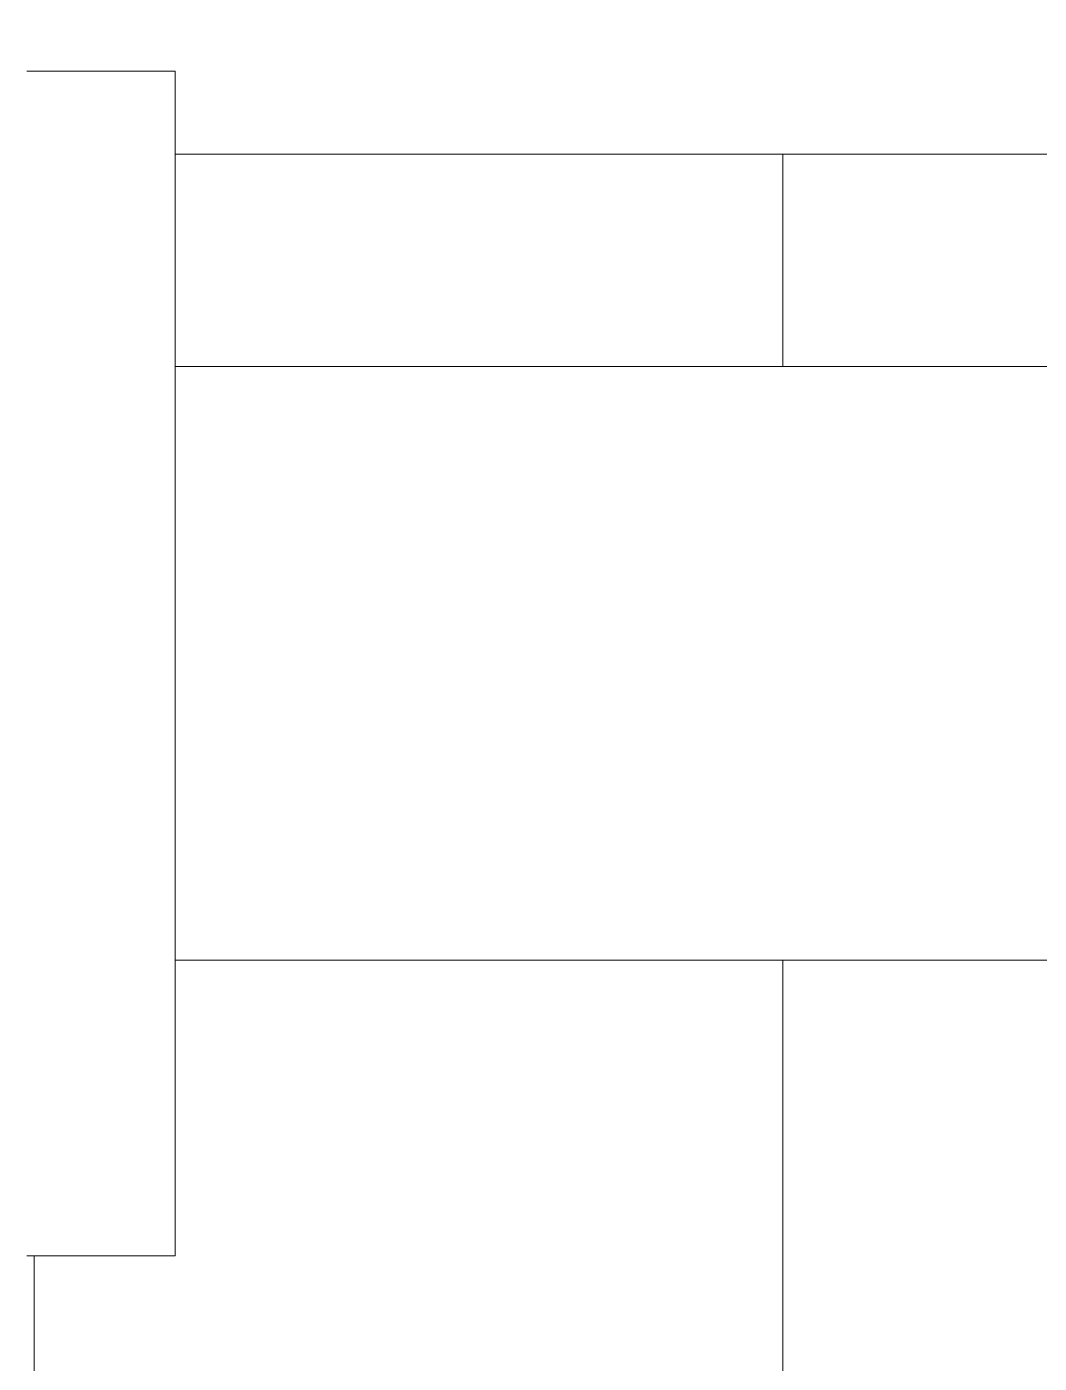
# Model space of a CAD drawing. Header units: millimetres. Extents: x -48147 to 1422273, y -494195 to 18123.
# Drawn here: x 1399479.93 to 1399514.04, y -488538.6 to -488493.59 of the extents above; entities that cross this region are included whole.
import ezdxf

# ---------------------------------------------------------------- set-up
doc = ezdxf.new("R2010")
doc.units = ezdxf.units.MM
doc.header["$MEASUREMENT"] = 0
doc.linetypes.add('Wipeout_Contour', pattern=[1000, 0, -1000])
doc.layers.add('New_A-25-M_Wall_Int', color=7, linetype='Continuous')
doc.layers.add('New_A-35-M_FFE_Sanitary', color=7, linetype='Continuous')
doc.layers.add('New_A-35-M_FFE_Sanitary_Pen_No__74', color=7, linetype='Continuous', lineweight=20, true_color=0x606060)
doc.layers.add('New_A-35-M_FFE_Sanitary_Pen_No__75', color=7, linetype='Continuous', lineweight=20, true_color=0x606060)

# ---------------------------------------------------------------- blocks, each defined once
blk = doc.blocks.new('Section Elem_242_2', base_point=(1383917.507, -489195.031))
at = {"color": 254, "linetype": 'Wipeout_Contour', "lineweight": 0, "ltscale": 134906960.8636617}
blk.add_wipeout([(1399480.183, -488534.975), (1399479.932, -488534.975), (1399479.932, -489195.031), (1399555.116, -489195.031), (1399555.116, -489061.874), (1399536.462, -489051.324), (1399534.816, -489069.331), (1399498.816, -489069.331), (1399498.816, -488865.031), (1399708.83, -488865.031), (1399708.83, -488890.031), (1399706.042, -488890.031), (1399706.042, -488892.031), (1399708.83, -488892.031), (1399708.83, -489195.031), (1400014.759, -489195.031), (1400014.759, -487095.031), (1401015.771, -487095.031), (1401015.002, -487089.186), (1401015.002, -487078.531), (1401034.967, -487078.531), (1401034.967, -487087.876), (1401035.39, -487091.097), (1401036.379, -487093.488), (1401037.952, -487095.541), (1401040.001, -487097.117), (1401042.388, -487098.107), (1401045.604, -487098.531), (1401048.407, -487098.531), (1401048.407, -486795.031), (1401290.582, -486795.031), (1401290.582, -486595.031), (1400696.25, -486595.031), (1399587.275, -486980.132), (1399587.275, -487005.331), (1399589.47, -487010.705), (1399594.768, -487012.931), (1399656.294, -487012.931), (1399656.294, -487021.531), (1399479.932, -487021.531), (1399479.932, -487775.254), (1399485.329, -487775.254), (1399485.329, -487785.033), (1399490.891, -487785.033), (1399503.694, -487786.475), (1399516.389, -487790.917), (1399527.777, -487798.073), (1399537.287, -487807.583), (1399544.443, -487818.971), (1399548.885, -487831.666), (1399550.328, -487844.47), (1399550.328, -488345.592), (1399548.885, -488358.396), (1399544.443, -488371.091), (1399537.287, -488382.479), (1399527.777, -488391.989), (1399516.389, -488399.145), (1399503.694, -488403.587), (1399490.891, -488405.029), (1399485.329, -488405.029), (1399485.329, -488415.031), (1399479.932, -488415.031), (1399479.932, -488455.031), (1399779.962, -488455.031), (1399779.962, -488497.888), (1399764.164, -488497.888), (1399732.569, -488555.031), (1399669.379, -488612.174), (1399606.189, -488640.745), (1399593.531, -488647.888), (1399593.696, -488647.888), (1399593.696, -488649.317), (1399593.531, -488649.317), (1399593.531, -488655.031), (1399555.658, -488655.031), (1399555.658, -488647.888), (1399543, -488640.745), (1399543, -488612.174), (1399505.469, -488612.174), (1399505.467, -488619.317), (1399505.457, -488612.174), (1399505.457, -488623.378), (1399505.456, -488612.174), (1399505.44, -488612.174), (1399505.44, -488626.46), (1399505.424, -488621.799), (1399505.435, -488626.46), (1399480.22, -488626.46), (1399480.203, -488619.317), (1399480.189, -488583.602), (1399480.185, -488555.031)], dxfattribs=at).dxf.layer = 'New_A-25-M_Wall_Int'
blk = doc.blocks.new('Section Elem_460_2', base_point=(1383917.507, -489195.031))
at = {"color": 254, "linetype": 'Wipeout_Contour', "lineweight": 0, "ltscale": 7411518.576295589}
blk.add_wipeout([(1399484.932, -488497.888), (1399484.932, -488505.033), (1399501.019, -488505.033), (1399505.396, -488505.033), (1399505.395, -488497.888)], dxfattribs=at).dxf.layer = 'New_A-35-M_FFE_Sanitary'
at = {"color": 254, "linetype": 'Wipeout_Contour', "lineweight": 0, "ltscale": 10376174.79323039}
blk.add_wipeout([(1399480.183, -488534.975), (1399480.185, -488555.031), (1399505.4, -488555.031), (1399505.398, -488525.03), (1399501.097, -488525.03), (1399484.932, -488525.03), (1399484.932, -488534.975)], dxfattribs=at).dxf.layer = 'New_A-35-M_FFE_Sanitary'
at = {"layer": 'New_A-35-M_FFE_Sanitary_Pen_No__75', "linetype": 'Continuous'}
blk.add_line((1399480.183, -488534.975), (1399480.185, -488555.031), dxfattribs=at)
at = {"color": 254, "linetype": 'Wipeout_Contour', "lineweight": 0, "ltscale": 5929248.285852031}
blk.add_wipeout([(1399505.395, -488497.888), (1399505.396, -488505.033), (1399505.408, -488505.033), (1399505.409, -488497.888)], dxfattribs=at).dxf.layer = 'New_A-35-M_FFE_Sanitary'
at = {"color": 254, "linetype": 'Wipeout_Contour', "lineweight": 0, "ltscale": 47435204.30430929}
blk.add_wipeout([(1399505.15, -488611.728), (1399505.15, -488612.174), (1399561.608, -488612.174), (1399561.608, -488497.888), (1399505.409, -488497.888), (1399505.408, -488505.033), (1399539.758, -488505.033), (1399541.497, -488505.154), (1399543.188, -488505.576), (1399544.781, -488506.285), (1399546.226, -488507.259), (1399547.48, -488508.47), (1399548.504, -488509.88), (1399549.268, -488511.447), (1399549.749, -488513.123), (1399549.931, -488514.856), (1399549.809, -488516.595), (1399549.387, -488518.286), (1399548.678, -488519.879), (1399547.704, -488521.324), (1399546.493, -488522.578), (1399545.082, -488523.603), (1399543.516, -488524.367), (1399541.84, -488524.847), (1399540.107, -488525.03), (1399535.191, -488525.03), (1399535.157, -488525.027), (1399535.138, -488525.03), (1399505.405, -488525.03), (1399505.4, -488555.031), (1399505.404, -488583.602), (1399505.415, -488611.728)], dxfattribs=at).dxf.layer = 'New_A-35-M_FFE_Sanitary'
at = {"layer": 'New_A-35-M_FFE_Sanitary_Pen_No__75', "linetype": 'Continuous'}
blk.add_line((1399505.398, -488525.03), (1399505.4, -488555.031), dxfattribs=at)
at = {"color": 254, "linetype": 'Wipeout_Contour', "lineweight": 0, "ltscale": 8894029.347113404}
blk.add_wipeout([(1399479.932, -488455.031), (1399479.932, -488495.087), (1399484.932, -488495.087), (1399484.932, -488497.888), (1399653.528, -488497.888), (1399653.528, -488455.031)], dxfattribs=at).dxf.layer = 'New_A-35-M_FFE_Sanitary'
at = {"layer": 'New_A-35-M_FFE_Sanitary_Pen_No__75', "linetype": 'Continuous'}
for p, q in [((1399484.932, -488497.888), (1399653.528, -488497.888)), ((1399505.395, -488497.888), (1399505.396, -488505.033))]:
    blk.add_line(p, q, dxfattribs=at)
blk = doc.blocks.new('Section Elem_461_2', base_point=(1383917.507, -489195.031))
at = {"color": 254, "linetype": 'Wipeout_Contour', "lineweight": 0, "ltscale": 5929286.663926143}
blk.add_wipeout([(1399514.833, -488515.207), (1399514.91, -488513.468), (1399507.314, -488513.468), (1399507.261, -488515.207)], dxfattribs=at).dxf.layer = 'New_A-35-M_FFE_Sanitary'
at = {"color": 254, "linetype": 'Wipeout_Contour', "lineweight": 0, "ltscale": 5929319.275206249}
blk.add_wipeout([(1399521.216, -488525.029), (1399520.125, -488524.908), (1399510.943, -488524.908), (1399511.702, -488525.029)], dxfattribs=at).dxf.layer = 'New_A-35-M_FFE_Sanitary'
at = {"color": 254, "linetype": 'Wipeout_Contour', "lineweight": 0, "ltscale": 5929205.386899302}
blk.add_wipeout([(1399484.932, -488534.975), (1399484.932, -488534.53), (1399479.932, -488534.53), (1399479.932, -488534.975)], dxfattribs=at).dxf.layer = 'New_A-35-M_FFE_Sanitary'
at = {"layer": 'New_A-35-M_FFE_Sanitary_Pen_No__74', "linetype": 'Continuous'}
blk.add_line((1399484.932, -488534.975), (1399479.932, -488534.975), dxfattribs=at)
at = {"color": 254, "linetype": 'Wipeout_Contour', "lineweight": 0, "ltscale": 5929284.955945624}
blk.add_wipeout([(1399514.91, -488513.468), (1399515.174, -488511.776), (1399507.498, -488511.776), (1399507.314, -488513.468)], dxfattribs=at).dxf.layer = 'New_A-35-M_FFE_Sanitary'
at = {"color": 254, "linetype": 'Wipeout_Contour', "lineweight": 0, "ltscale": 5929315.471595548}
blk.add_wipeout([(1399520.125, -488524.908), (1399519.063, -488524.487), (1399510.204, -488524.487), (1399510.943, -488524.908)], dxfattribs=at).dxf.layer = 'New_A-35-M_FFE_Sanitary'
at = {"color": 254, "linetype": 'Wipeout_Contour', "lineweight": 0, "ltscale": 5929203.65755855}
blk.add_wipeout([(1399484.932, -488534.53), (1399484.932, -488532.352), (1399479.932, -488532.352), (1399479.932, -488534.53)], dxfattribs=at).dxf.layer = 'New_A-35-M_FFE_Sanitary'
at = {"layer": 'New_A-35-M_FFE_Sanitary_Pen_No__74', "linetype": 'Continuous'}
blk.add_line((1399484.932, -488534.975), (1399484.932, -488534.53), dxfattribs=at)
at = {"color": 254, "linetype": 'Wipeout_Contour', "lineweight": 0, "ltscale": 5929283.933813845}
blk.add_wipeout([(1399515.174, -488511.776), (1399515.619, -488510.184), (1399507.808, -488510.184), (1399507.498, -488511.776)], dxfattribs=at).dxf.layer = 'New_A-35-M_FFE_Sanitary'
at = {"color": 254, "linetype": 'Wipeout_Contour', "lineweight": 0, "ltscale": 5929311.427088425}
blk.add_wipeout([(1399519.063, -488524.487), (1399518.064, -488523.778), (1399509.509, -488523.778), (1399510.204, -488524.487)], dxfattribs=at).dxf.layer = 'New_A-35-M_FFE_Sanitary'
at = {"color": 254, "linetype": 'Wipeout_Contour', "lineweight": 0, "ltscale": 5929281.95000953}
blk.add_wipeout([(1399511.702, -488525.029), (1399510.943, -488524.908), (1399500.708, -488524.908), (1399501.097, -488525.029)], dxfattribs=at).dxf.layer = 'New_A-35-M_FFE_Sanitary'
at = {"color": 254, "linetype": 'Wipeout_Contour', "lineweight": 0, "ltscale": 5929199.771780883}
blk.add_wipeout([(1399484.932, -488532.352), (1399484.932, -488528.634), (1399479.932, -488528.634), (1399479.932, -488532.352)], dxfattribs=at).dxf.layer = 'New_A-35-M_FFE_Sanitary'
at = {"layer": 'New_A-35-M_FFE_Sanitary_Pen_No__74', "linetype": 'Continuous'}
for p, q in [((1399521.216, -488525.029), (1399511.702, -488525.029)), ((1399484.932, -488534.53), (1399484.932, -488532.352))]:
    blk.add_line(p, q, dxfattribs=at)
at = {"color": 254, "linetype": 'Wipeout_Contour', "lineweight": 0, "ltscale": 5929283.628566828}
blk.add_wipeout([(1399515.619, -488510.184), (1399516.231, -488508.739), (1399508.234, -488508.739), (1399507.808, -488510.184)], dxfattribs=at).dxf.layer = 'New_A-35-M_FFE_Sanitary'
at = {"color": 254, "linetype": 'Wipeout_Contour', "lineweight": 0, "ltscale": 5929307.264467659}
blk.add_wipeout([(1399518.064, -488523.778), (1399517.158, -488522.803), (1399508.878, -488522.803), (1399509.509, -488523.778)], dxfattribs=at).dxf.layer = 'New_A-35-M_FFE_Sanitary'
at = {"color": 254, "linetype": 'Wipeout_Contour', "lineweight": 0, "ltscale": 5929279.453173864}
blk.add_wipeout([(1399510.943, -488524.908), (1399510.204, -488524.487), (1399500.329, -488524.487), (1399500.708, -488524.908)], dxfattribs=at).dxf.layer = 'New_A-35-M_FFE_Sanitary'
at = {"color": 254, "linetype": 'Wipeout_Contour', "lineweight": 0, "ltscale": 5929284.049519026}
blk.add_wipeout([(1399516.231, -488508.739), (1399516.991, -488507.485), (1399508.762, -488507.485), (1399508.234, -488508.739)], dxfattribs=at).dxf.layer = 'New_A-35-M_FFE_Sanitary'
at = {"color": 254, "linetype": 'Wipeout_Contour', "lineweight": 0, "ltscale": 5929303.110095163}
blk.add_wipeout([(1399517.158, -488522.803), (1399516.371, -488521.592), (1399508.331, -488521.592), (1399508.878, -488522.803)], dxfattribs=at).dxf.layer = 'New_A-35-M_FFE_Sanitary'
at = {"color": 254, "linetype": 'Wipeout_Contour', "lineweight": 0, "ltscale": 5929276.659544405}
blk.add_wipeout([(1399510.204, -488524.487), (1399509.509, -488523.778), (1399499.972, -488523.778), (1399500.329, -488524.487)], dxfattribs=at).dxf.layer = 'New_A-35-M_FFE_Sanitary'
at = {"color": 254, "linetype": 'Wipeout_Contour', "lineweight": 0, "ltscale": 5929241.478848769}
blk.add_wipeout([(1399501.097, -488525.029), (1399500.708, -488524.908), (1399489.844, -488524.908), (1399489.942, -488525.029)], dxfattribs=at).dxf.layer = 'New_A-35-M_FFE_Sanitary'
at = {"layer": 'New_A-35-M_FFE_Sanitary_Pen_No__74', "linetype": 'Continuous'}
blk.add_line((1399511.702, -488525.029), (1399501.097, -488525.029), dxfattribs=at)
at = {"color": 254, "linetype": 'Wipeout_Contour', "lineweight": 0, "ltscale": 5929285.18396451}
blk.add_wipeout([(1399516.991, -488507.485), (1399517.876, -488506.46), (1399509.378, -488506.46), (1399508.762, -488507.485)], dxfattribs=at).dxf.layer = 'New_A-35-M_FFE_Sanitary'
at = {"color": 254, "linetype": 'Wipeout_Contour', "lineweight": 0, "ltscale": 5929299.090086461}
blk.add_wipeout([(1399516.371, -488521.592), (1399515.728, -488520.182), (1399507.884, -488520.182), (1399508.331, -488521.592)], dxfattribs=at).dxf.layer = 'New_A-35-M_FFE_Sanitary'
at = {"color": 254, "linetype": 'Wipeout_Contour', "lineweight": 0, "ltscale": 5929273.653893802}
blk.add_wipeout([(1399509.509, -488523.778), (1399508.878, -488522.803), (1399499.649, -488522.803), (1399499.972, -488523.778)], dxfattribs=at).dxf.layer = 'New_A-35-M_FFE_Sanitary'
at = {"color": 254, "linetype": 'Wipeout_Contour', "lineweight": 0, "ltscale": 5929240.21352018}
blk.add_wipeout([(1399500.708, -488524.908), (1399500.329, -488524.487), (1399489.749, -488524.486), (1399489.844, -488524.908)], dxfattribs=at).dxf.layer = 'New_A-35-M_FFE_Sanitary'
at = {"color": 254, "linetype": 'Wipeout_Contour', "lineweight": 0, "ltscale": 5929286.997543642}
blk.add_wipeout([(1399517.876, -488506.46), (1399518.859, -488505.696), (1399510.062, -488505.696), (1399509.378, -488506.46)], dxfattribs=at).dxf.layer = 'New_A-35-M_FFE_Sanitary'
at = {"color": 254, "linetype": 'Wipeout_Contour', "lineweight": 0, "ltscale": 5929295.326496565}
blk.add_wipeout([(1399515.728, -488520.182), (1399515.249, -488518.616), (1399507.55, -488518.616), (1399507.884, -488520.182)], dxfattribs=at).dxf.layer = 'New_A-35-M_FFE_Sanitary'
at = {"color": 254, "linetype": 'Wipeout_Contour', "lineweight": 0, "ltscale": 5929270.527436046}
blk.add_wipeout([(1399508.878, -488522.803), (1399508.331, -488521.592), (1399499.368, -488521.592), (1399499.649, -488522.803)], dxfattribs=at).dxf.layer = 'New_A-35-M_FFE_Sanitary'
at = {"color": 254, "linetype": 'Wipeout_Contour', "lineweight": 0, "ltscale": 5929238.599208988}
blk.add_wipeout([(1399500.329, -488524.487), (1399499.972, -488523.778), (1399489.66, -488523.777), (1399489.749, -488524.486)], dxfattribs=at).dxf.layer = 'New_A-35-M_FFE_Sanitary'
at = {"color": 254, "linetype": 'Wipeout_Contour', "lineweight": 0, "ltscale": 5929211.316486379}
blk.add_wipeout([(1399489.942, -488525.029), (1399489.844, -488524.908), (1399484.932, -488524.908), (1399484.932, -488525.029)], dxfattribs=at).dxf.layer = 'New_A-35-M_FFE_Sanitary'
at = {"color": 254, "linetype": 'Wipeout_Contour', "lineweight": 0, "ltscale": 5929289.435268718}
blk.add_wipeout([(1399518.859, -488505.696), (1399519.91, -488505.215), (1399510.794, -488505.215), (1399510.062, -488505.696)], dxfattribs=at).dxf.layer = 'New_A-35-M_FFE_Sanitary'
at = {"color": 254, "linetype": 'Wipeout_Contour', "lineweight": 0, "ltscale": 5929291.933630859}
blk.add_wipeout([(1399515.249, -488518.616), (1399514.948, -488516.94), (1399507.34, -488516.94), (1399507.55, -488518.616)], dxfattribs=at).dxf.layer = 'New_A-35-M_FFE_Sanitary'
at = {"color": 254, "linetype": 'Wipeout_Contour', "lineweight": 0, "ltscale": 5929267.375071288}
blk.add_wipeout([(1399508.331, -488521.592), (1399507.884, -488520.182), (1399499.139, -488520.182), (1399499.368, -488521.592)], dxfattribs=at).dxf.layer = 'New_A-35-M_FFE_Sanitary'
at = {"color": 254, "linetype": 'Wipeout_Contour', "lineweight": 0, "ltscale": 5929236.684697995}
blk.add_wipeout([(1399499.972, -488523.778), (1399499.649, -488522.803), (1399489.579, -488522.803), (1399489.66, -488523.777)], dxfattribs=at).dxf.layer = 'New_A-35-M_FFE_Sanitary'
at = {"color": 254, "linetype": 'Wipeout_Contour', "lineweight": 0, "ltscale": 5929210.776359507}
blk.add_wipeout([(1399489.844, -488524.908), (1399489.749, -488524.486), (1399484.932, -488524.486), (1399484.932, -488524.908)], dxfattribs=at).dxf.layer = 'New_A-35-M_FFE_Sanitary'
at = {"layer": 'New_A-35-M_FFE_Sanitary_Pen_No__74', "linetype": 'Continuous'}
blk.add_line((1399501.097, -488525.029), (1399489.942, -488525.029), dxfattribs=at)
at = {"color": 254, "linetype": 'Wipeout_Contour', "lineweight": 0, "ltscale": 5929292.423180001}
blk.add_wipeout([(1399519.91, -488505.215), (1399520.998, -488505.033), (1399511.551, -488505.033), (1399510.794, -488505.215)], dxfattribs=at).dxf.layer = 'New_A-35-M_FFE_Sanitary'
at = {"color": 254, "linetype": 'Wipeout_Contour', "lineweight": 0, "ltscale": 5929289.01458887}
blk.add_wipeout([(1399514.948, -488516.94), (1399514.833, -488515.207), (1399507.261, -488515.207), (1399507.34, -488516.94)], dxfattribs=at).dxf.layer = 'New_A-35-M_FFE_Sanitary'
at = {"color": 254, "linetype": 'Wipeout_Contour', "lineweight": 0, "ltscale": 5929264.292520709}
blk.add_wipeout([(1399507.884, -488520.182), (1399507.55, -488518.616), (1399498.968, -488518.616), (1399499.139, -488520.182)], dxfattribs=at).dxf.layer = 'New_A-35-M_FFE_Sanitary'
at = {"color": 254, "linetype": 'Wipeout_Contour', "lineweight": 0, "ltscale": 5929234.528085774}
blk.add_wipeout([(1399499.649, -488522.803), (1399499.368, -488521.592), (1399489.508, -488521.592), (1399489.579, -488522.803)], dxfattribs=at).dxf.layer = 'New_A-35-M_FFE_Sanitary'
at = {"color": 254, "linetype": 'Wipeout_Contour', "lineweight": 0, "ltscale": 5929209.856276907}
blk.add_wipeout([(1399489.749, -488524.486), (1399489.66, -488523.777), (1399484.932, -488523.777), (1399484.932, -488524.486)], dxfattribs=at).dxf.layer = 'New_A-35-M_FFE_Sanitary'
at = {"color": 254, "linetype": 'Wipeout_Contour', "lineweight": 0, "ltscale": 5929256.378815883}
blk.add_wipeout([(1399507.261, -488515.207), (1399507.314, -488513.468), (1399498.847, -488513.468), (1399498.819, -488515.207)], dxfattribs=at).dxf.layer = 'New_A-35-M_FFE_Sanitary'
at = {"color": 254, "linetype": 'Wipeout_Contour', "lineweight": 0, "ltscale": 5929261.373434771}
blk.add_wipeout([(1399507.55, -488518.616), (1399507.34, -488516.94), (1399498.86, -488516.94), (1399498.968, -488518.616)], dxfattribs=at).dxf.layer = 'New_A-35-M_FFE_Sanitary'
at = {"color": 254, "linetype": 'Wipeout_Contour', "lineweight": 0, "ltscale": 5929232.194856226}
blk.add_wipeout([(1399499.368, -488521.592), (1399499.139, -488520.182), (1399489.451, -488520.182), (1399489.508, -488521.592)], dxfattribs=at).dxf.layer = 'New_A-35-M_FFE_Sanitary'
at = {"color": 254, "linetype": 'Wipeout_Contour', "lineweight": 0, "ltscale": 5929208.584129423}
blk.add_wipeout([(1399489.66, -488523.777), (1399489.579, -488522.803), (1399484.932, -488522.803), (1399484.932, -488523.777)], dxfattribs=at).dxf.layer = 'New_A-35-M_FFE_Sanitary'
at = {"color": 254, "linetype": 'Wipeout_Contour', "lineweight": 0, "ltscale": 5929254.463819255}
blk.add_wipeout([(1399507.314, -488513.468), (1399507.498, -488511.776), (1399498.941, -488511.776), (1399498.847, -488513.468)], dxfattribs=at).dxf.layer = 'New_A-35-M_FFE_Sanitary'
at = {"color": 254, "linetype": 'Wipeout_Contour', "lineweight": 0, "ltscale": 5929258.706557811}
blk.add_wipeout([(1399507.34, -488516.94), (1399507.261, -488515.207), (1399498.819, -488515.207), (1399498.86, -488516.94)], dxfattribs=at).dxf.layer = 'New_A-35-M_FFE_Sanitary'
at = {"color": 254, "linetype": 'Wipeout_Contour', "lineweight": 0, "ltscale": 5929229.755885764}
blk.add_wipeout([(1399499.139, -488520.182), (1399498.968, -488518.616), (1399489.408, -488518.615), (1399489.451, -488520.182)], dxfattribs=at).dxf.layer = 'New_A-35-M_FFE_Sanitary'
at = {"color": 254, "linetype": 'Wipeout_Contour', "lineweight": 0, "ltscale": 5929206.998542065}
blk.add_wipeout([(1399489.579, -488522.803), (1399489.508, -488521.592), (1399484.932, -488521.592), (1399484.932, -488522.803)], dxfattribs=at).dxf.layer = 'New_A-35-M_FFE_Sanitary'
at = {"color": 254, "linetype": 'Wipeout_Contour', "lineweight": 0, "ltscale": 5929194.074865052}
blk.add_wipeout([(1399484.932, -488528.634), (1399484.932, -488523.709), (1399479.932, -488523.709), (1399479.932, -488528.634)], dxfattribs=at).dxf.layer = 'New_A-35-M_FFE_Sanitary'
at = {"layer": 'New_A-35-M_FFE_Sanitary_Pen_No__74', "linetype": 'Continuous'}
for p, q in [((1399489.942, -488525.029), (1399484.932, -488525.029)), ((1399484.932, -488532.352), (1399484.932, -488528.634))]:
    blk.add_line(p, q, dxfattribs=at)
at = {"color": 254, "linetype": 'Wipeout_Contour', "lineweight": 0, "ltscale": 5929253.010995115}
blk.add_wipeout([(1399507.498, -488511.776), (1399507.808, -488510.184), (1399499.1, -488510.184), (1399498.941, -488511.776)], dxfattribs=at).dxf.layer = 'New_A-35-M_FFE_Sanitary'
at = {"color": 254, "linetype": 'Wipeout_Contour', "lineweight": 0, "ltscale": 5929222.552456195}
blk.add_wipeout([(1399498.819, -488515.207), (1399498.847, -488513.468), (1399489.378, -488513.467), (1399489.371, -488515.206)], dxfattribs=at).dxf.layer = 'New_A-35-M_FFE_Sanitary'
at = {"color": 254, "linetype": 'Wipeout_Contour', "lineweight": 0, "ltscale": 5929227.285292795}
blk.add_wipeout([(1399498.968, -488518.616), (1399498.86, -488516.94), (1399489.381, -488516.939), (1399489.408, -488518.615)], dxfattribs=at).dxf.layer = 'New_A-35-M_FFE_Sanitary'
at = {"color": 254, "linetype": 'Wipeout_Contour', "lineweight": 0, "ltscale": 5929205.147675734}
blk.add_wipeout([(1399489.508, -488521.592), (1399489.451, -488520.182), (1399484.932, -488520.182), (1399484.932, -488521.592)], dxfattribs=at).dxf.layer = 'New_A-35-M_FFE_Sanitary'
at = {"color": 254, "linetype": 'Wipeout_Contour', "lineweight": 0, "ltscale": 5929252.064425742}
blk.add_wipeout([(1399507.808, -488510.184), (1399508.234, -488508.739), (1399499.318, -488508.739), (1399499.1, -488510.184)], dxfattribs=at).dxf.layer = 'New_A-35-M_FFE_Sanitary'
at = {"color": 254, "linetype": 'Wipeout_Contour', "lineweight": 0, "ltscale": 5929220.440188153}
blk.add_wipeout([(1399498.847, -488513.468), (1399498.941, -488511.776), (1399489.401, -488511.776), (1399489.378, -488513.467)], dxfattribs=at).dxf.layer = 'New_A-35-M_FFE_Sanitary'
at = {"color": 254, "linetype": 'Wipeout_Contour', "lineweight": 0, "ltscale": 5929224.858185729}
blk.add_wipeout([(1399498.86, -488516.94), (1399498.819, -488515.207), (1399489.371, -488515.206), (1399489.381, -488516.939)], dxfattribs=at).dxf.layer = 'New_A-35-M_FFE_Sanitary'
at = {"color": 254, "linetype": 'Wipeout_Contour', "lineweight": 0, "ltscale": 5929203.087765205}
blk.add_wipeout([(1399489.451, -488520.182), (1399489.408, -488518.615), (1399484.932, -488518.615), (1399484.932, -488520.182)], dxfattribs=at).dxf.layer = 'New_A-35-M_FFE_Sanitary'
at = {"color": 254, "linetype": 'Wipeout_Contour', "lineweight": 0, "ltscale": 5929251.652872341}
blk.add_wipeout([(1399508.234, -488508.739), (1399508.762, -488507.485), (1399499.589, -488507.485), (1399499.318, -488508.739)], dxfattribs=at).dxf.layer = 'New_A-35-M_FFE_Sanitary'
at = {"color": 254, "linetype": 'Wipeout_Contour', "lineweight": 0, "ltscale": 5929218.579401432}
blk.add_wipeout([(1399498.941, -488511.776), (1399499.1, -488510.184), (1399489.441, -488510.183), (1399489.401, -488511.776)], dxfattribs=at).dxf.layer = 'New_A-35-M_FFE_Sanitary'
at = {"color": 254, "linetype": 'Wipeout_Contour', "lineweight": 0, "ltscale": 5929196.302958013}
blk.add_wipeout([(1399489.371, -488515.206), (1399489.378, -488513.467), (1399484.932, -488513.467), (1399484.932, -488515.206)], dxfattribs=at).dxf.layer = 'New_A-35-M_FFE_Sanitary'
at = {"color": 254, "linetype": 'Wipeout_Contour', "lineweight": 0, "ltscale": 5929200.881411535}
blk.add_wipeout([(1399489.408, -488518.615), (1399489.381, -488516.939), (1399484.932, -488516.939), (1399484.932, -488518.615)], dxfattribs=at).dxf.layer = 'New_A-35-M_FFE_Sanitary'
at = {"color": 254, "linetype": 'Wipeout_Contour', "lineweight": 0, "ltscale": 5929251.788892909}
blk.add_wipeout([(1399508.762, -488507.485), (1399509.378, -488506.46), (1399499.905, -488506.46), (1399499.589, -488507.485)], dxfattribs=at).dxf.layer = 'New_A-35-M_FFE_Sanitary'
at = {"color": 254, "linetype": 'Wipeout_Contour', "lineweight": 0, "ltscale": 5929217.02658808}
blk.add_wipeout([(1399499.1, -488510.184), (1399499.318, -488508.739), (1399489.496, -488508.738), (1399489.441, -488510.183)], dxfattribs=at).dxf.layer = 'New_A-35-M_FFE_Sanitary'
at = {"color": 254, "linetype": 'Wipeout_Contour', "lineweight": 0, "ltscale": 5929194.074362687}
blk.add_wipeout([(1399489.378, -488513.467), (1399489.401, -488511.776), (1399484.932, -488511.775), (1399484.932, -488513.467)], dxfattribs=at).dxf.layer = 'New_A-35-M_FFE_Sanitary'
at = {"color": 254, "linetype": 'Wipeout_Contour', "lineweight": 0, "ltscale": 5929198.595678998}
blk.add_wipeout([(1399489.381, -488516.939), (1399489.371, -488515.206), (1399484.932, -488515.206), (1399484.932, -488516.939)], dxfattribs=at).dxf.layer = 'New_A-35-M_FFE_Sanitary'
at = {"color": 254, "linetype": 'Wipeout_Contour', "lineweight": 0, "ltscale": 5929187.073041981}
blk.add_wipeout([(1399484.932, -488523.709), (1399484.932, -488518.012), (1399479.932, -488518.012), (1399479.932, -488523.709)], dxfattribs=at).dxf.layer = 'New_A-35-M_FFE_Sanitary'
at = {"layer": 'New_A-35-M_FFE_Sanitary_Pen_No__74', "linetype": 'Continuous'}
blk.add_line((1399484.932, -488528.634), (1399484.932, -488523.709), dxfattribs=at)
at = {"color": 254, "linetype": 'Wipeout_Contour', "lineweight": 0, "ltscale": 5929252.468444834}
blk.add_wipeout([(1399509.378, -488506.46), (1399510.062, -488505.696), (1399500.256, -488505.696), (1399499.905, -488506.46)], dxfattribs=at).dxf.layer = 'New_A-35-M_FFE_Sanitary'
at = {"color": 254, "linetype": 'Wipeout_Contour', "lineweight": 0, "ltscale": 5929215.828910342}
blk.add_wipeout([(1399499.318, -488508.739), (1399499.589, -488507.485), (1399489.564, -488507.484), (1399489.496, -488508.738)], dxfattribs=at).dxf.layer = 'New_A-35-M_FFE_Sanitary'
at = {"color": 254, "linetype": 'Wipeout_Contour', "lineweight": 0, "ltscale": 5929191.973223551}
blk.add_wipeout([(1399489.401, -488511.776), (1399489.441, -488510.183), (1399484.932, -488510.183), (1399484.932, -488511.775)], dxfattribs=at).dxf.layer = 'New_A-35-M_FFE_Sanitary'
at = {"color": 254, "linetype": 'Wipeout_Contour', "lineweight": 0, "ltscale": 5929179.388481782}
blk.add_wipeout([(1399484.932, -488518.012), (1399484.932, -488512.05), (1399479.932, -488512.05), (1399479.932, -488518.012)], dxfattribs=at).dxf.layer = 'New_A-35-M_FFE_Sanitary'
at = {"layer": 'New_A-35-M_FFE_Sanitary_Pen_No__74', "linetype": 'Continuous'}
blk.add_line((1399484.932, -488523.709), (1399484.932, -488518.012), dxfattribs=at)
at = {"color": 254, "linetype": 'Wipeout_Contour', "lineweight": 0, "ltscale": 5929253.670989374}
blk.add_wipeout([(1399510.062, -488505.696), (1399510.794, -488505.215), (1399500.631, -488505.215), (1399500.256, -488505.696)], dxfattribs=at).dxf.layer = 'New_A-35-M_FFE_Sanitary'
at = {"color": 254, "linetype": 'Wipeout_Contour', "lineweight": 0, "ltscale": 5929215.022767502}
blk.add_wipeout([(1399499.589, -488507.485), (1399499.905, -488506.46), (1399489.643, -488506.459), (1399489.564, -488507.484)], dxfattribs=at).dxf.layer = 'New_A-35-M_FFE_Sanitary'
at = {"color": 254, "linetype": 'Wipeout_Contour', "lineweight": 0, "ltscale": 5929190.063354782}
blk.add_wipeout([(1399489.441, -488510.183), (1399489.496, -488508.738), (1399484.932, -488508.738), (1399484.932, -488510.183)], dxfattribs=at).dxf.layer = 'New_A-35-M_FFE_Sanitary'
at = {"color": 254, "linetype": 'Wipeout_Contour', "lineweight": 0, "ltscale": 5929255.360098841}
blk.add_wipeout([(1399510.794, -488505.215), (1399511.551, -488505.033), (1399501.019, -488505.033), (1399500.631, -488505.215)], dxfattribs=at).dxf.layer = 'New_A-35-M_FFE_Sanitary'
at = {"color": 254, "linetype": 'Wipeout_Contour', "lineweight": 0, "ltscale": 5929214.632683921}
blk.add_wipeout([(1399499.905, -488506.46), (1399500.256, -488505.696), (1399489.731, -488505.695), (1399489.643, -488506.459)], dxfattribs=at).dxf.layer = 'New_A-35-M_FFE_Sanitary'
at = {"color": 254, "linetype": 'Wipeout_Contour', "lineweight": 0, "ltscale": 5929188.402771901}
blk.add_wipeout([(1399489.496, -488508.738), (1399489.564, -488507.484), (1399484.932, -488507.484), (1399484.932, -488508.738)], dxfattribs=at).dxf.layer = 'New_A-35-M_FFE_Sanitary'
at = {"layer": 'New_A-35-M_FFE_Sanitary_Pen_No__74', "linetype": 'Continuous'}
blk.add_line((1399520.998, -488505.033), (1399511.551, -488505.033), dxfattribs=at)
at = {"color": 254, "linetype": 'Wipeout_Contour', "lineweight": 0, "ltscale": 5929214.670548926}
blk.add_wipeout([(1399500.256, -488505.696), (1399500.631, -488505.215), (1399489.825, -488505.215), (1399489.731, -488505.695)], dxfattribs=at).dxf.layer = 'New_A-35-M_FFE_Sanitary'
at = {"color": 254, "linetype": 'Wipeout_Contour', "lineweight": 0, "ltscale": 5929187.041930272}
blk.add_wipeout([(1399489.564, -488507.484), (1399489.643, -488506.459), (1399484.932, -488506.459), (1399484.932, -488507.484)], dxfattribs=at).dxf.layer = 'New_A-35-M_FFE_Sanitary'
at = {"color": 254, "linetype": 'Wipeout_Contour', "lineweight": 0, "ltscale": 5929215.135165499}
blk.add_wipeout([(1399500.631, -488505.215), (1399501.019, -488505.033), (1399489.922, -488505.033), (1399489.825, -488505.215)], dxfattribs=at).dxf.layer = 'New_A-35-M_FFE_Sanitary'
at = {"color": 254, "linetype": 'Wipeout_Contour', "lineweight": 0, "ltscale": 5929186.022190774}
blk.add_wipeout([(1399489.643, -488506.459), (1399489.731, -488505.695), (1399484.932, -488505.695), (1399484.932, -488506.459)], dxfattribs=at).dxf.layer = 'New_A-35-M_FFE_Sanitary'
at = {"layer": 'New_A-35-M_FFE_Sanitary_Pen_No__74', "linetype": 'Continuous'}
blk.add_line((1399511.551, -488505.033), (1399501.019, -488505.033), dxfattribs=at)
at = {"color": 254, "linetype": 'Wipeout_Contour', "lineweight": 0, "ltscale": 5929185.374558963}
blk.add_wipeout([(1399489.731, -488505.695), (1399489.825, -488505.215), (1399484.932, -488505.215), (1399484.932, -488505.695)], dxfattribs=at).dxf.layer = 'New_A-35-M_FFE_Sanitary'
at = {"color": 254, "linetype": 'Wipeout_Contour', "lineweight": 0, "ltscale": 5929171.70400168}
blk.add_wipeout([(1399484.932, -488512.05), (1399484.932, -488506.353), (1399479.932, -488506.353), (1399479.932, -488512.05)], dxfattribs=at).dxf.layer = 'New_A-35-M_FFE_Sanitary'
at = {"layer": 'New_A-35-M_FFE_Sanitary_Pen_No__74', "linetype": 'Continuous'}
blk.add_line((1399484.932, -488518.012), (1399484.932, -488512.05), dxfattribs=at)
at = {"color": 254, "linetype": 'Wipeout_Contour', "lineweight": 0, "ltscale": 5929185.118725495}
blk.add_wipeout([(1399489.825, -488505.215), (1399489.922, -488505.033), (1399484.932, -488505.033), (1399484.932, -488505.215)], dxfattribs=at).dxf.layer = 'New_A-35-M_FFE_Sanitary'
at = {"layer": 'New_A-35-M_FFE_Sanitary_Pen_No__74', "linetype": 'Continuous'}
blk.add_line((1399501.019, -488505.033), (1399489.922, -488505.033), dxfattribs=at)
at = {"color": 254, "linetype": 'Wipeout_Contour', "lineweight": 0, "ltscale": 5929164.702391126}
blk.add_wipeout([(1399484.932, -488506.353), (1399484.932, -488501.428), (1399479.932, -488501.428), (1399479.932, -488506.353)], dxfattribs=at).dxf.layer = 'New_A-35-M_FFE_Sanitary'
at = {"layer": 'New_A-35-M_FFE_Sanitary_Pen_No__74', "linetype": 'Continuous'}
for p, q in [((1399489.922, -488505.033), (1399484.932, -488505.033)), ((1399484.932, -488512.05), (1399484.932, -488506.353))]:
    blk.add_line(p, q, dxfattribs=at)
at = {"color": 254, "linetype": 'Wipeout_Contour', "lineweight": 0, "ltscale": 5929159.00574654}
blk.add_wipeout([(1399484.932, -488501.428), (1399484.932, -488497.711), (1399479.932, -488497.711), (1399479.932, -488501.428)], dxfattribs=at).dxf.layer = 'New_A-35-M_FFE_Sanitary'
at = {"layer": 'New_A-35-M_FFE_Sanitary_Pen_No__74', "linetype": 'Continuous'}
blk.add_line((1399484.932, -488506.353), (1399484.932, -488501.428), dxfattribs=at)
at = {"color": 254, "linetype": 'Wipeout_Contour', "lineweight": 0, "ltscale": 5929155.120204842}
blk.add_wipeout([(1399484.932, -488497.711), (1399484.932, -488495.532), (1399479.932, -488495.532), (1399479.932, -488497.711)], dxfattribs=at).dxf.layer = 'New_A-35-M_FFE_Sanitary'
at = {"layer": 'New_A-35-M_FFE_Sanitary_Pen_No__74', "linetype": 'Continuous'}
blk.add_line((1399484.932, -488501.428), (1399484.932, -488497.711), dxfattribs=at)
at = {"color": 254, "linetype": 'Wipeout_Contour', "lineweight": 0, "ltscale": 5929153.390983107}
blk.add_wipeout([(1399484.932, -488495.532), (1399484.932, -488495.087), (1399479.932, -488495.087), (1399479.932, -488495.532)], dxfattribs=at).dxf.layer = 'New_A-35-M_FFE_Sanitary'
at = {"layer": 'New_A-35-M_FFE_Sanitary_Pen_No__74', "linetype": 'Continuous'}
for p, q in [((1399484.932, -488495.087), (1399479.932, -488495.087)), ((1399484.932, -488495.532), (1399484.932, -488495.087)), ((1399484.932, -488497.711), (1399484.932, -488495.532))]:
    blk.add_line(p, q, dxfattribs=at)

msp = doc.modelspace()

# ---------------------------------------------------------------- block references
at = {"layer": 'New_A-25-M_Wall_Int'}
msp.add_blockref('Section Elem_242_2', (1383917.507, -489195.031), dxfattribs=at)

# ---------------------------------------------------------------- next in the draw order: block references
at = {"layer": 'New_A-35-M_FFE_Sanitary'}
msp.add_blockref('Section Elem_460_2', (1383917.507, -489195.031), dxfattribs=at)

# ---------------------------------------------------------------- next in the draw order: block references
msp.add_blockref('Section Elem_461_2', (1383917.507, -489195.031), dxfattribs=at)

doc.saveas('drawing.dxf')
